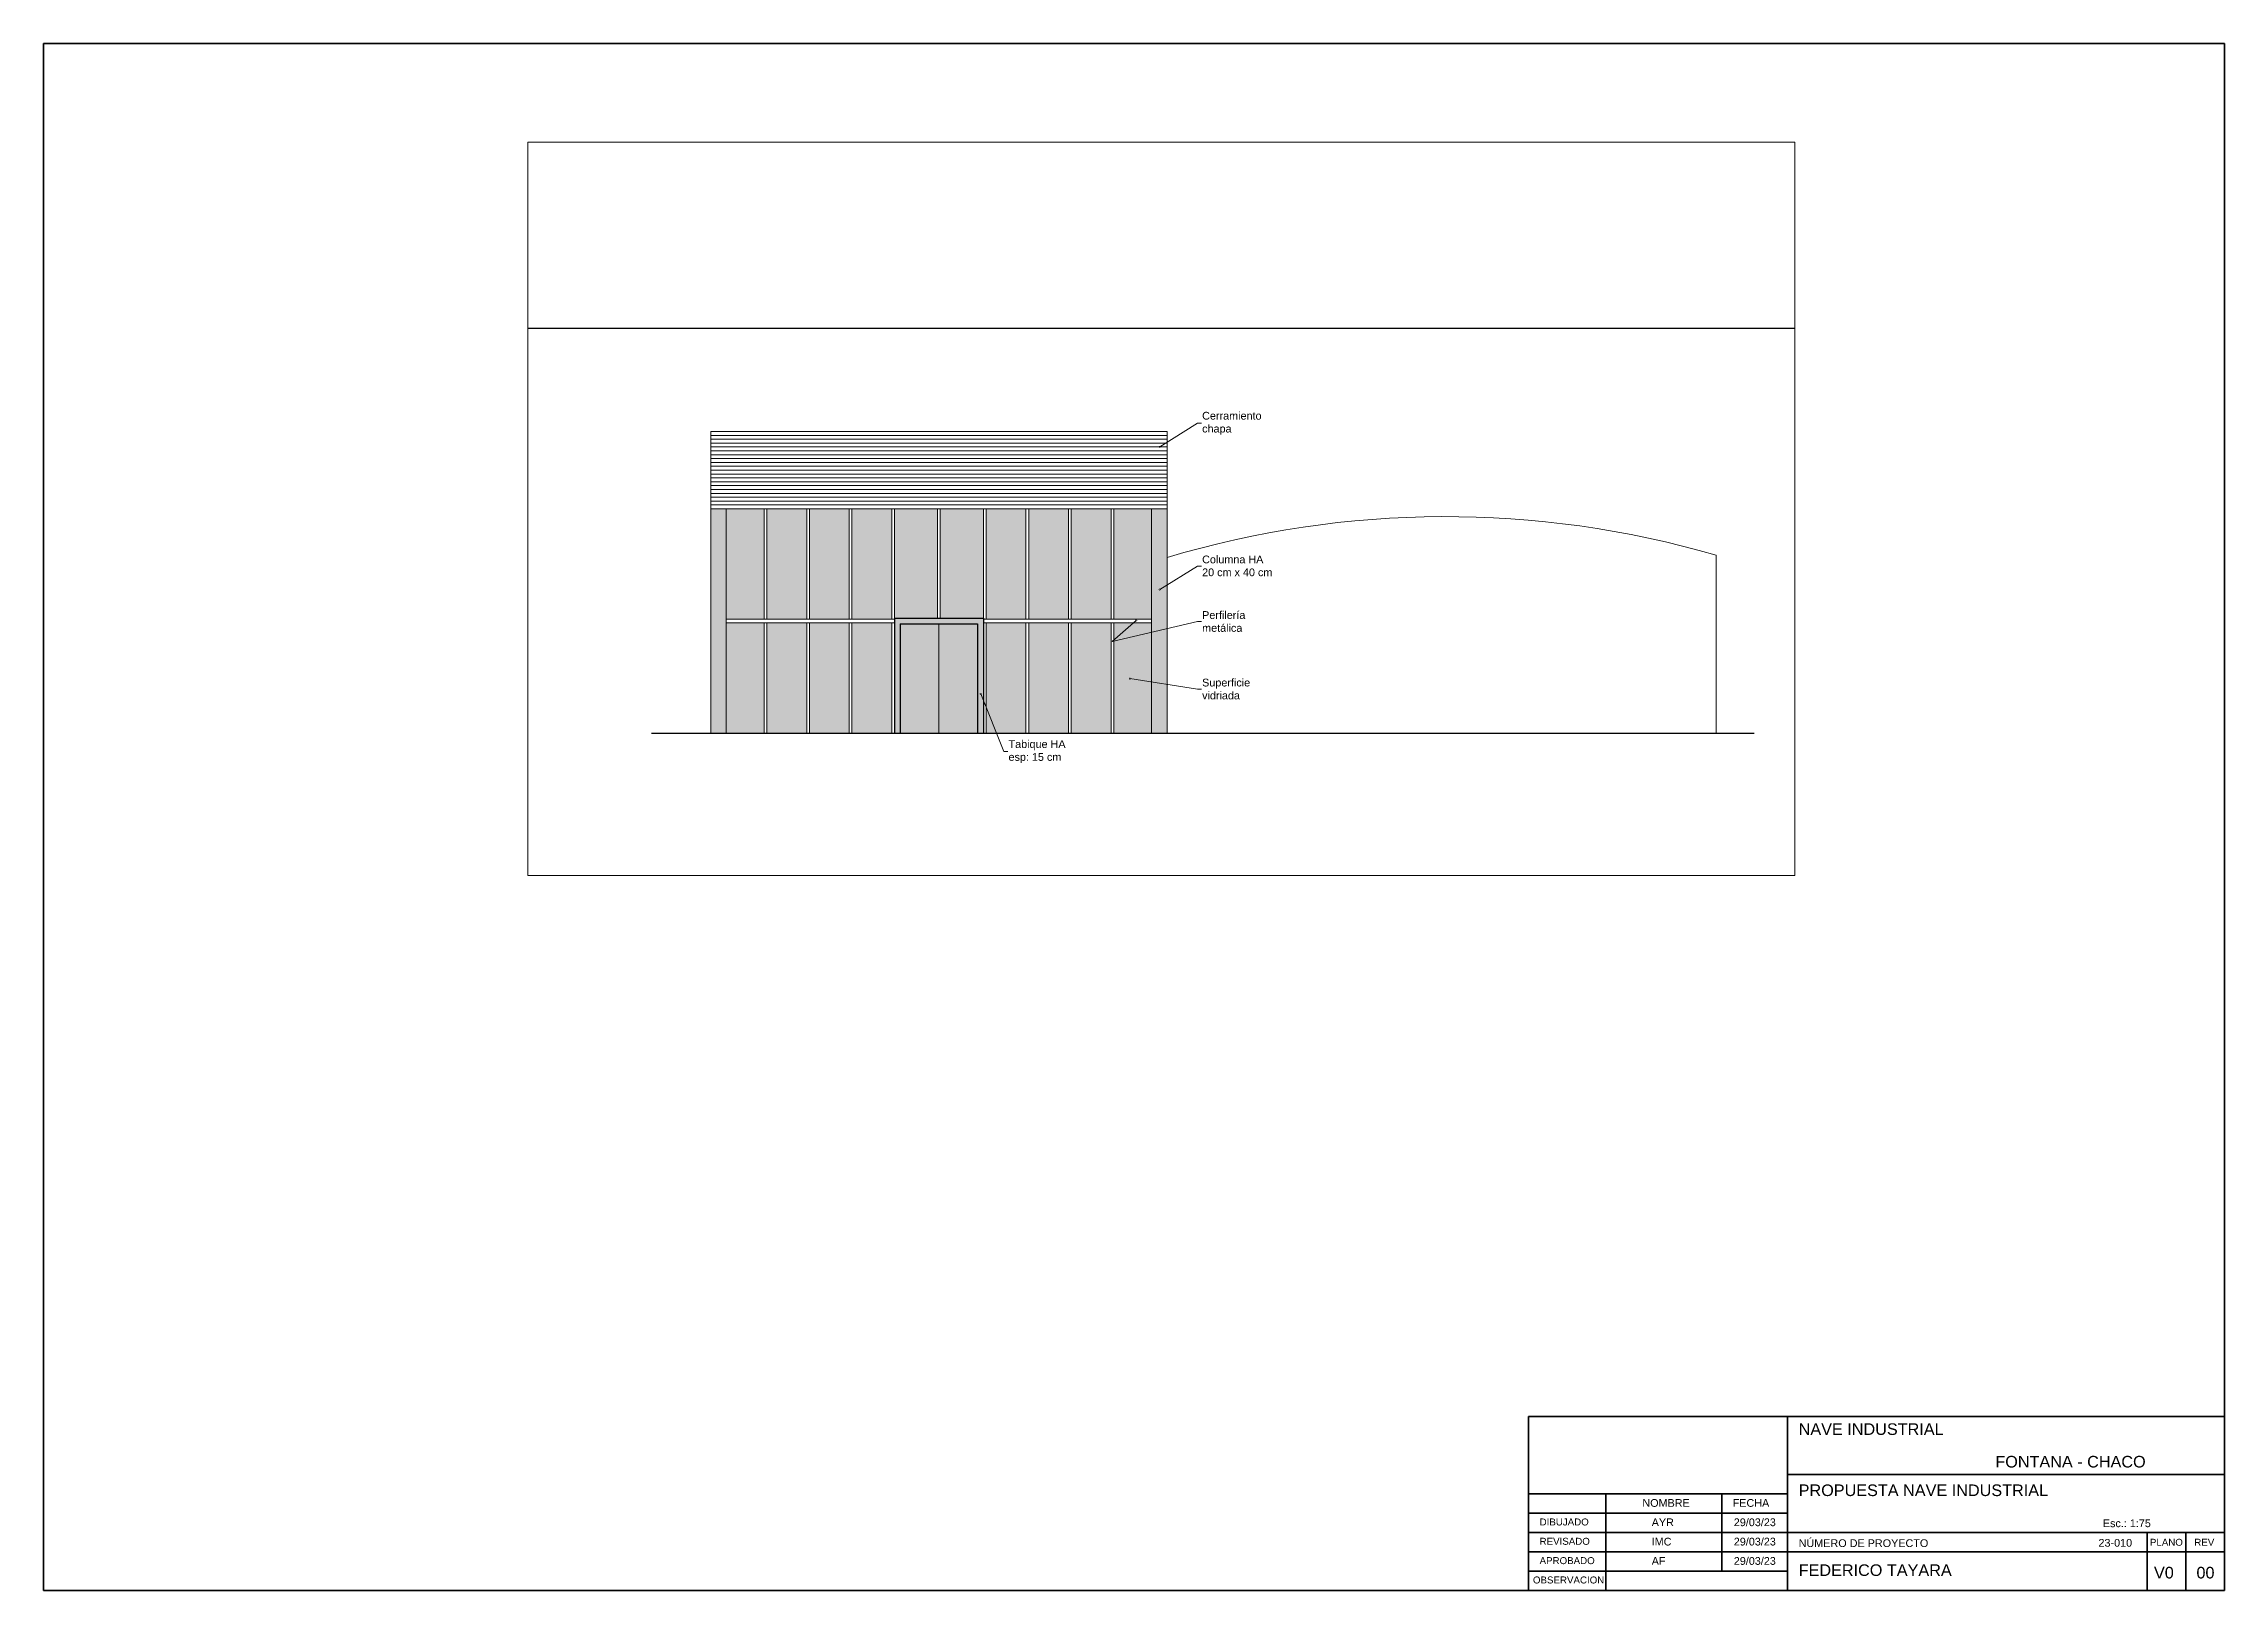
# Paper-space layout 'Presentación1' of a CAD drawing. Header units: millimetres. Extents: x 20 to 584, y 10 to 410.
# The model-space entities are those that its viewports show. They can reach past a viewport. Long polylines and large blocks are cut down to what shows.
import ezdxf
from ezdxf import colors
from ezdxf.entities.mleader import LeaderData, LeaderLine
from ezdxf.math import Vec2, Vec3

# ---------------------------------------------------------------- set-up
doc = ezdxf.new("R2010")
doc.units = ezdxf.units.MM
doc.header["$LTSCALE"] = 0.1
doc.header["$MEASUREMENT"] = 0
doc.linetypes.add('CONTINUA', pattern=[200, 100, 100])
for name, color, linetype, lineweight in [('00_ARQ_CHAPA', 4, 'CONTINUA', 13), ('00_ARQ_HORMIGON', 2, 'CONTINUA', 20), ('00_ARQ_VIDRIO', 4, 'CONTINUA', 20), ('00_ARQ_VISTA ADELANTE', 1, 'CONTINUA', 30), ('00_ARQ_VISTA ATRAS', 5, 'CONTINUA', 20), ('00_EST_Ejes', 1, 'Continuous', 9), ('00_EST_TEXTO', 6, 'Continuous', 9), ('00_EST_Viga_Montante', 5, 'Continuous', 20), ('G-ANNO-TTLB', 6, 'Continuous', 18), ('G-ANNO-TTLB-MEDM', 5, 'Continuous', 35)]:
    doc.layers.add(name, color=color, linetype=linetype, lineweight=lineweight)
doc.layers.add('00_EST_EXISTENTE', color=8, linetype='Continuous', lineweight=20, transparency=0.5)
doc.layers.add('00_EST_NoImprimir', color=1, linetype='Continuous', plot=False)
doc.styles.add('ARIAL', font='arial.ttf', dxfattribs={"height": 0.15})
doc.styles.add('Arial20', font='arial.ttf', dxfattribs={"height": 0.2})
doc.styles.add('Arial_1', font='arial.ttf', dxfattribs={"height": 1.8})
doc.styles.add('Arial_2', font='arial.ttf', dxfattribs={"height": 3})

# ---------------------------------------------------------------- blocks, each defined once
blk = doc.blocks.new('_DotSmall')
at = {"color": 0, "linetype": 'ByBlock', "const_width": 0.5}
blk.add_lwpolyline([(-0.0625, 0, 1), (0.0625, 0, 1)], format="xyb", close=True, dxfattribs=at)

msp = doc.modelspace()

# ---------------------------------------------------------------- hatches: boundary and pattern name
at = {"layer": '00_ARQ_HORMIGON', "true_color": 0x9b9897, "transparency": 33554508}
h = msp.add_hatch(color=253, dxfattribs=at)
h.dxf.hatch_style = 1
h.paths.add_polyline_path([(752.216, -143.069), (752.616, -143.069), (752.616, -137.269), (752.216, -137.269)])
h.paths.add_polyline_path([(763.616, -143.069), (764.016, -143.069), (764.016, -137.269), (763.616, -137.269)])
at = {"layer": '00_ARQ_HORMIGON', "true_color": 0x9b9897, "transparency": 33554559}
h = msp.add_hatch(color=253, dxfattribs=at)
h.dxf.hatch_style = 1
h.paths.add_polyline_path([(757.116, -140.244), (759.116, -140.244), (759.116, -143.069), (759.266, -143.069), (759.266, -140.094), (756.966, -140.094), (756.966, -143.069), (757.116, -143.069)])
at = {"layer": '00_ARQ_VIDRIO', "true_color": 0x91f2ed, "transparency": 33554470}
h = msp.add_hatch(color=121, dxfattribs=at)
h.dxf.hatch_style = 1
h.paths.add_polyline_path([(752.616, -140.119), (753.596, -140.119), (753.596, -137.269), (752.616, -137.269)])
h.paths.add_polyline_path([(753.666, -140.119), (754.696, -140.119), (754.696, -137.269), (753.666, -137.269)])
h.paths.add_polyline_path([(754.766, -140.119), (755.796, -140.119), (755.796, -137.269), (754.766, -137.269)])
h.paths.add_polyline_path([(756.896, -137.269), (755.866, -137.269), (755.866, -140.119), (756.896, -140.119)])
h.paths.add_polyline_path([(758.081, -137.269), (756.966, -137.269), (756.966, -140.094), (758.081, -140.094)])
h.paths.add_polyline_path([(758.151, -140.094), (759.266, -140.094), (759.266, -137.269), (758.151, -137.269)])
h.paths.add_polyline_path([(759.336, -140.119), (760.366, -140.119), (760.366, -137.269), (759.336, -137.269)])
h.paths.add_polyline_path([(761.466, -137.269), (760.436, -137.269), (760.436, -140.119), (761.466, -140.119)])
h.paths.add_polyline_path([(761.536, -140.119), (762.566, -140.119), (762.566, -137.269), (761.536, -137.269)])
h.paths.add_polyline_path([(762.636, -140.119), (763.616, -140.119), (763.616, -137.269), (762.636, -137.269)])
h.paths.add_polyline_path([(762.636, -143.069), (763.616, -143.069), (763.616, -140.219), (762.636, -140.219)])
h.paths.add_polyline_path([(761.536, -143.069), (762.566, -143.069), (762.566, -140.219), (761.536, -140.219)])
h.paths.add_polyline_path([(760.436, -143.069), (761.466, -143.069), (761.466, -140.219), (760.436, -140.219)])
h.paths.add_polyline_path([(759.336, -143.069), (760.366, -143.069), (760.366, -140.219), (759.336, -140.219)])
h.paths.add_polyline_path([(756.896, -140.219), (755.866, -140.219), (755.866, -143.069), (756.896, -143.069)])
h.paths.add_polyline_path([(754.766, -143.069), (755.796, -143.069), (755.796, -140.219), (754.766, -140.219)])
h.paths.add_polyline_path([(754.696, -140.219), (753.666, -140.219), (753.666, -143.069), (754.696, -143.069)])
h.paths.add_polyline_path([(753.596, -140.219), (752.616, -140.219), (752.616, -143.069), (753.596, -143.069)])
h = msp.add_hatch(color=121, dxfattribs=at)
h.dxf.hatch_style = 1
h.paths.add_polyline_path([(758.116, -140.244), (757.116, -140.244), (757.116, -143.069), (758.116, -143.069)])
h.paths.add_polyline_path([(759.116, -140.244), (758.116, -140.244), (758.116, -143.069), (759.116, -143.069)])

# ---------------------------------------------------------------- linework, layer by layer
at = {"layer": '00_ARQ_CHAPA'}
for p, q in [((764.016, -135.369), (752.216, -135.369)), ((764.016, -135.469), (752.216, -135.469)), ((764.016, -135.569), (752.216, -135.569)), ((764.016, -135.669), (752.216, -135.669)), ((764.016, -135.769), (752.216, -135.769)), ((764.016, -135.869), (752.216, -135.869)), ((764.016, -135.969), (752.216, -135.969)), ((764.016, -136.069), (752.216, -136.069)), ((764.016, -136.169), (752.216, -136.169)), ((764.016, -136.269), (752.216, -136.269)), ((764.016, -136.369), (752.216, -136.369)), ((764.016, -136.469), (752.216, -136.469)), ((764.016, -136.569), (752.216, -136.569)), ((764.016, -136.669), (752.216, -136.669)), ((764.016, -136.769), (752.216, -136.769)), ((764.016, -136.869), (752.216, -136.869)), ((764.016, -136.969), (752.216, -136.969)), ((764.016, -137.069), (752.216, -137.069)), ((764.016, -137.169), (752.216, -137.169))]:
    msp.add_line(p, q, dxfattribs=at)
at = {"layer": '00_ARQ_VISTA ADELANTE'}
for p, q in [((756.966, -140.094), (759.266, -140.094)), ((756.966, -140.094), (756.966, -143.069)), ((757.116, -140.244), (757.116, -143.069)), ((757.116, -140.244), (759.116, -140.244)), ((759.116, -140.244), (759.116, -143.069)), ((759.266, -140.094), (759.266, -143.069)), ((750.682, -143.069), (779.195, -143.069))]:
    msp.add_line(p, q, dxfattribs=at)
at = {"layer": '00_ARQ_VISTA ATRAS'}
for p, q in [((752.216, -135.269), (764.016, -135.269)), ((752.216, -137.269), (752.216, -135.269)), ((764.016, -137.269), (764.016, -135.269)), ((752.216, -143.069), (752.216, -137.04)), ((764.016, -143.069), (764.016, -137.04)), ((764.016, -137.269), (752.216, -137.269)), ((752.616, -137.269), (752.616, -143.069)), ((752.616, -137.269), (763.616, -137.269)), ((753.596, -137.269), (753.596, -140.119)), ((753.666, -137.269), (753.666, -140.119)), ((754.696, -137.269), (754.696, -140.119)), ((754.766, -137.269), (754.766, -140.119)), ((755.796, -137.269), (755.796, -140.119)), ((755.866, -137.269), (755.866, -140.119)), ((756.896, -137.269), (756.896, -140.119)), ((756.966, -140.094), (756.966, -137.269)), ((758.081, -140.094), (758.081, -137.269)), ((758.151, -140.094), (758.151, -137.269)), ((759.266, -140.094), (759.266, -137.269)), ((759.336, -137.269), (759.336, -140.119)), ((760.366, -137.269), (760.366, -140.119)), ((760.436, -137.269), (760.436, -140.119)), ((761.466, -137.269), (761.466, -140.119)), ((761.536, -137.269), (761.536, -140.119)), ((762.566, -137.269), (762.566, -140.119)), ((762.636, -137.269), (762.636, -140.119)), ((763.616, -137.269), (763.616, -143.069)), ((752.616, -140.119), (756.966, -140.119)), ((752.616, -140.219), (756.966, -140.219)), ((753.596, -140.219), (753.596, -143.069)), ((753.666, -140.219), (753.666, -143.069)), ((754.696, -140.219), (754.696, -143.069)), ((754.766, -140.219), (754.766, -143.069)), ((755.796, -140.219), (755.796, -143.069)), ((755.866, -140.219), (755.866, -143.069)), ((756.896, -140.219), (756.896, -143.069)), ((756.966, -140.219), (756.966, -143.069)), ((758.116, -140.244), (758.116, -143.069)), ((759.266, -140.119), (763.616, -140.119)), ((759.266, -140.219), (763.616, -140.219)), ((759.266, -140.219), (759.266, -143.069)), ((759.336, -140.219), (759.336, -143.069)), ((760.366, -140.219), (760.366, -143.069)), ((760.436, -140.219), (760.436, -143.069)), ((761.466, -140.219), (761.466, -143.069)), ((761.536, -140.219), (761.536, -143.069)), ((762.566, -140.219), (762.566, -143.069)), ((762.636, -140.219), (762.636, -143.069))]:
    msp.add_line(p, q, dxfattribs=at)
at = {"layer": '00_EST_EXISTENTE'}
msp.add_line((778.216, -143.069), (778.216, -138.469), dxfattribs=at)
msp.add_arc((771.216, -162.469), 25, 73.7398, 106.7383, dxfattribs=at)
at = {"layer": '00_EST_NoImprimir'}
msp.add_lwpolyline([(745.404, -148.488), (782.809, -148.488), (782.809, -132.601), (745.404, -132.601)], close=True, dxfattribs=at)
at = {"layer": '00_EST_Viga_Montante'}
msp.add_line((764.016, -136.43), (764.016, -137.04), dxfattribs=at)

# ---------------------------------------------------------------- leaders
at = {"layer": '00_EST_TEXTO'}
ml = msp.add_multileader_mtext('Standard', dxfattribs=at)
ml.set_content('Cerramiento\\Pchapa', color=2, style='Arial20')
ml.set_leader_properties(color=256, linetype='ByLayer', lineweight=-1)
ml.set_arrow_properties(name='DOTSMALL')
ml.build(insert=Vec2(0, 0))
ml.multileader.update_dxf_attribs({"text_left_attachment_type": 2, "text_right_attachment_type": 2, "dogleg_length": 0.1, "arrow_head_size": 0.08})
ctx = ml.context
ctx.base_point, ctx.char_height, ctx.arrow_head_size, ctx.landing_gap_size, ctx.plane_origin = Vec3(764.902, -135.057), 0.2, 0.08, 0.02, Vec3(763.825, -135.666)
ctx.left_attachment, ctx.right_attachment = 2, 2
notes = []
notes.append((ctx, [(0, (1, 1, 0), (764.802, -135.057), (1, 0), 0.1, [(0, [(763.825, -135.666)], 0, [])])]))
ctx.mtext.insert, ctx.mtext.flow_direction = Vec3(764.922, -134.761), 5
ml = msp.add_multileader_mtext('Standard', dxfattribs=at)
ml.set_content('Columna HA\\P20 cm x 40 cm', color=2, style='Arial20')
ml.set_leader_properties(color=256, linetype='ByLayer', lineweight=-1)
ml.set_arrow_properties(name='DOTSMALL')
ml.build(insert=Vec2(0, 0))
ml.multileader.update_dxf_attribs({"text_left_attachment_type": 2, "text_right_attachment_type": 2, "dogleg_length": 0.1, "arrow_head_size": 0.08})
ctx = ml.context
ctx.base_point, ctx.char_height, ctx.arrow_head_size, ctx.landing_gap_size, ctx.plane_origin = Vec3(764.902, -138.748), 0.2, 0.08, 0.02, Vec3(763.825, -139.356)
ctx.left_attachment, ctx.right_attachment = 2, 2
notes.append((ctx, [(0, (1, 1, 0), (764.802, -138.748), (1, 0), 0.1, [(0, [(763.825, -139.356)], 0, [])])]))
ctx.mtext.insert, ctx.mtext.flow_direction = Vec3(764.922, -138.477), 5
ml = msp.add_multileader_mtext('Standard', dxfattribs=at)
ml.set_content('Perfilería\\Pmetálica', color=2, style='Arial20')
ml.set_leader_properties(color=256, linetype='ByLayer', lineweight=-1)
ml.set_arrow_properties(name='DOTSMALL')
ml.build(insert=Vec2(0, 0))
ml.multileader.update_dxf_attribs({"text_left_attachment_type": 2, "text_right_attachment_type": 2, "dogleg_length": 0.1, "arrow_head_size": 0.08})
ctx = ml.context
ctx.base_point, ctx.char_height, ctx.arrow_head_size, ctx.landing_gap_size, ctx.plane_origin = Vec3(764.902, -140.185), 0.2, 0.08, 0.02, Vec3(763.825, -140.794)
ctx.left_attachment, ctx.right_attachment = 2, 2
notes.append((ctx, [(0, (1, 1, 0), (764.802, -140.185), (1, 0), 0.1, [(1, [(763.218, -140.153), (762.599, -140.701)], 0, [])])]))
ctx.mtext.insert, ctx.mtext.flow_direction = Vec3(764.922, -139.915), 5
ml = msp.add_multileader_mtext('Standard', dxfattribs=at)
ml.set_content('Tabique HA\\Pesp: 15 cm', color=2, style='Arial20')
ml.set_leader_properties(color=256, linetype='ByLayer', lineweight=-1)
ml.set_arrow_properties(name='DOTSMALL')
ml.build(insert=Vec2(0, 0))
ml.multileader.update_dxf_attribs({"text_left_attachment_type": 2, "text_right_attachment_type": 2, "dogleg_length": 0.1, "arrow_head_size": 0.08})
ctx = ml.context
ctx.base_point, ctx.char_height, ctx.arrow_head_size, ctx.landing_gap_size, ctx.plane_origin = Vec3(759.895, -143.547), 0.2, 0.08, 0.02, Vec3(759.116, -143.069)
ctx.left_attachment, ctx.right_attachment = 2, 2
notes.append((ctx, [(0, (1, 1, 0), (759.795, -143.547), (1, 0), 0.1, [(0, [(759.195, -142.052)], 0, [])])]))
ctx.mtext.insert, ctx.mtext.width, ctx.mtext.flow_direction = Vec3(759.915, -143.252), 1.4693, 5
ml = msp.add_multileader_mtext('Standard', dxfattribs=at)
ml.set_content('Superficie\\Pvidriada', color=2, style='Arial20')
ml.set_leader_properties(color=256, linetype='ByLayer', lineweight=-1)
ml.set_arrow_properties(name='DOTSMALL')
ml.build(insert=Vec2(0, 0))
ml.multileader.update_dxf_attribs({"text_left_attachment_type": 2, "text_right_attachment_type": 2, "dogleg_length": 0.1, "arrow_head_size": 0.08})
ctx = ml.context
ctx.base_point, ctx.char_height, ctx.arrow_head_size, ctx.landing_gap_size, ctx.plane_origin = Vec3(764.902, -141.932), 0.2, 0.08, 0.02, Vec3(763.825, -142.54)
ctx.left_attachment, ctx.right_attachment = 2, 2
notes.append((ctx, [(0, (1, 1, 0), (764.802, -141.932), (1, 0), 0.1, [(0, [(763.054, -141.66)], 0, [])])]))
ctx.mtext.insert, ctx.mtext.flow_direction = Vec3(764.922, -141.662), 5
for ctx, leaders in notes:
    for number, flags, end, landing, length, lines in leaders:
        leader = LeaderData()
        leader.index, (leader.has_last_leader_line, leader.has_dogleg_vector, leader.attachment_direction) = number, flags
        leader.last_leader_point, leader.dogleg_vector, leader.dogleg_length = Vec3(end), Vec3(landing), length
        for number, points, colour, breaks in lines:
            line = LeaderLine()
            line.index, line.vertices, line.color, line.breaks = number, Vec3.list(points), colors.encode_raw_color(colour), breaks
            leader.lines.append(line)
        ctx.leaders.append(leader)

psp = doc.layouts.new('Presentación1')

# ---------------------------------------------------------------- linework, layer by layer
at = {"layer": 'G-ANNO-TTLB-MEDM'}
for p, q in [((404, 55), (404, 10)), ((404, 55), (584, 55)), ((471, 10), (471, 55)), ((471, 40), (584, 40)), ((404, 35), (471, 35)), ((424, 35), (424, 10)), ((454, 35), (454, 15)), ((404, 30), (471, 30)), ((404, 25), (584, 25)), ((564, 25), (564, 10)), ((574, 25), (574, 10)), ((404, 20), (584, 20)), ((471, 15), (404, 15))]:
    psp.add_line(p, q, dxfattribs=at)
psp.add_lwpolyline([(20, 10), (584, 10), (584, 410), (20, 410)], close=True, dxfattribs=at)

# ---------------------------------------------------------------- texts
at = {"layer": 'G-ANNO-TTLB', "lineweight": 9, "attachment_point": 1}
for s, insert, char_height, width, style in [('NAVE INDUSTRIAL', (473.9, 53.2), 3, 123.2995, 'Arial_2'), ('FONTANA - CHACO', (524.76, 44.78), 3, 100.656, 'Arial_2'), ('PROPUESTA NAVE INDUSTRIAL', (473.9, 37.39), 3, 113.3243, 'Arial_2'), ('DIBUJADO', (406.9, 28.59), 1.8, 41.2067, 'Arial_1'), ('NOMBRE', (433.48, 33.61), 2, 41.2067, 'ARIAL'), ('AYR', (435.89, 28.61), 2, 41.2067, 'ARIAL'), ('FECHA', (456.83, 33.61), 2, 41.2067, 'ARIAL'), ('29/03/23', (457.12, 28.61), 2, 41.2067, 'ARIAL'), ('Esc.: 1:75', (552.56, 28.35), 2, 18.0449, 'ARIAL'), ('REVISADO', (406.9, 23.59), 1.8, 41.2067, 'Arial_1'), ('IMC', (435.89, 23.61), 2, 41.2067, 'ARIAL'), ('29/03/23', (457.12, 23.61), 2, 41.2067, 'ARIAL'), ('NÚMERO DE PROYECTO', (473.9, 23.21), 2, 41.2067, 'ARIAL'), ('23-010', (551.44, 23.3), 2, 31.2658, 'ARIAL'), ('PLANO', (564.74, 23.34), 1.8, 10.1814, 'Arial_1'), ('REV', (576.22, 23.34), 1.8, 6.173, 'Arial_1'), ('APROBADO', (406.9, 18.59), 1.8, 41.2067, 'Arial_1'), ('AF', (435.89, 18.61), 2, 41.2067, 'ARIAL'), ('29/03/23', (457.12, 18.61), 2, 41.2067, 'ARIAL'), ('OBSERVACION', (405.18, 13.59), 1.8, 41.2067, 'Arial_1'), ('FEDERICO TAYARA', (473.9, 16.73), 3, 57.1913, 'Arial_2'), ('V0', (565.79, 16.09), 3, 8.2574, 'Arial_2'), ('00', (576.78, 16.09), 3, 8.2574, 'Arial_2')]:
    psp.add_mtext(s, dxfattribs=dict(at, insert=insert, char_height=char_height, width=width, style=style))

# ---------------------------------------------------------------- viewports
at = {"layer": '00_EST_Ejes', "view_target_point": (327.503, -97.975)}
psp.add_viewport(center=(309.07, 289.69), size=(327.61, 189.6709), view_center_point=(436.364, -39.294), view_height=18.96709, dxfattribs=at)

doc.saveas('drawing.dxf')
